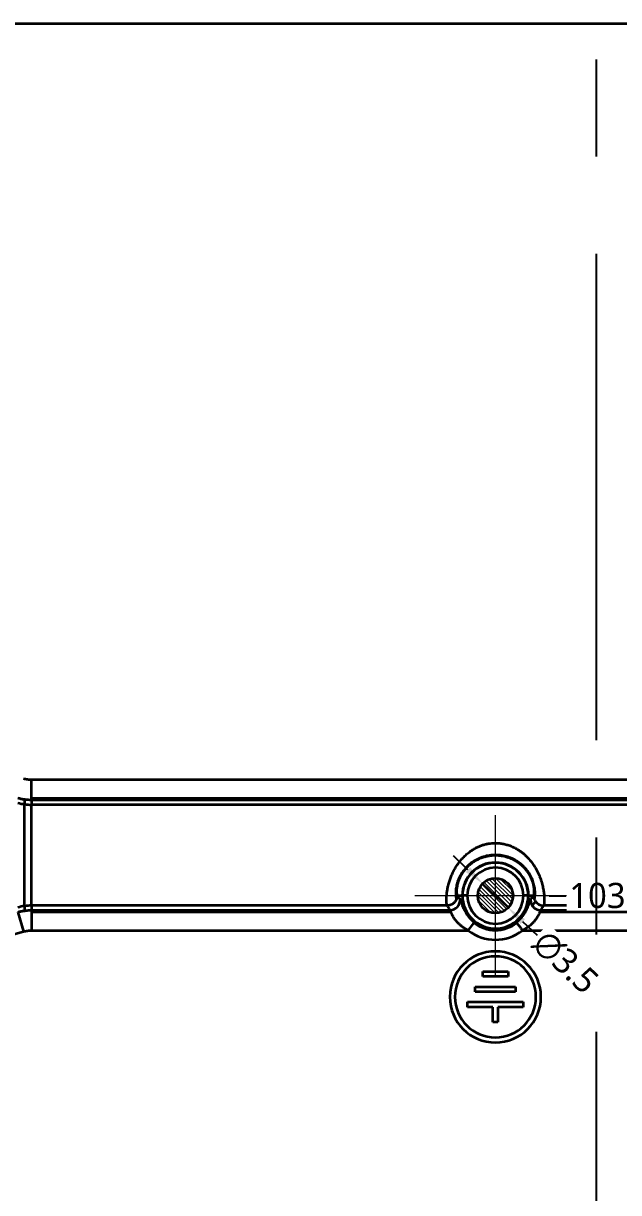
# Model space of a CAD drawing. Header units: millimetres. Extents: x 126 to 861, y 86 to 521.
# Drawn here: x 304 to 363.1, y 404.7 to 520.8 of the extents above; entities that cross this region are included whole.
import ezdxf

# ---------------------------------------------------------------- set-up
doc = ezdxf.new("R2010")
doc.units = ezdxf.units.MM
doc.linetypes.add('CENTER', pattern=[50.8, 31.75, -6.35, 6.35, -6.35])
doc.layers.add('1', color=7, linetype='Continuous', true_color=0xffffff)
doc.layers.add('10', color=7, linetype='Continuous', true_color=0xffffff)
doc.layers.add('dim', color=82, linetype='Continuous', lineweight=9)
doc.layers.add('insert', color=85, linetype='Continuous', lineweight=20)
doc.styles.add('Capful-A', font='')
doc.styles.get('Capful-A').set_extended_font_data('Microsoft YaHei')
doc.dimstyles.new('Capful-A-1.0', dxfattribs={"dimtxt": 2.5, "dimasz": 2.5, "dimexe": 1.5, "dimexo": 1, "dimgap": 1.5, "dimtad": 0, "dimdsep": 46, "dimtxsty": 'Capful-A', "dimcen": 0, "dimclrt": 2, "dimazin": 2, "dimtfac": 1, "dimtmove": 0, "dimatfit": 3, "dimfxl": 0, "dimtolj": 1, "dimtzin": 0, "dimarcsym": 0})

# ---------------------------------------------------------------- blocks, each defined once
blk = doc.blocks.new('insert_cir_3.5')
at = {"layer": 'insert', "lineweight": 18}
h = blk.add_hatch(dxfattribs=at)
h.set_pattern_fill('_ANSI31', color=123, scale=0.0875, angle=90)
h.set_pattern_definition([(135, (-303.41597, -621.93713), (-0.1964431, -0.1964431), [])])
h.paths.add_polyline_path([(-1.75, 0, 1), (1.75, 0, 1)])
at = {"layer": 'insert', "color": 1, "linetype": 'CENTER', "lineweight": 18, "ltscale": 0.07}
for p, q in [((0, -1.925), (0, 1.925)), ((-1.925, 0), (1.925, 0))]:
    blk.add_line(p, q, dxfattribs=at)
at = {"layer": 'insert', "lineweight": 18}
blk.add_circle((0, 0), 1.75, dxfattribs=at)
blk = doc.blocks.new('*D41')
at = {"layer": 'Defpoints', "color": 0, "transparency": 16777216}
for p in [(349.6, 435.41), (352.14, 433)]:
    blk.add_point(p, dxfattribs=at)
at = {"layer": 'dim', "color": 0, "lineweight": -2, "transparency": 16777216}
for p, q in [((348.15, 436.78), (346.7, 438.16)), ((349.6, 435.41), (352.14, 433)), ((355.05, 430.25), (353.59, 431.62))]:
    blk.add_line(p, q, dxfattribs=at)
at = {"layer": 'dim', "color": 0, "transparency": 16777216}
blk.add_solid([(348.38, 437.02), (347.92, 436.54), (349.6, 435.41)], dxfattribs=at)
at = {"layer": 'dim', "color": 2, "transparency": 16777216, "insert": (357.84, 427.6), "char_height": 2.5, "attachment_point": 5, "rotation": 316.5464, "style": 'Capful-A', "bg_fill": 3, "box_fill_scale": 1.1, "bg_fill_color": 256, "bg_fill_true_color": 13158600, "bg_fill_transparency": 0}
blk.add_mtext('\\A1;∅3.5', dxfattribs=at)
at = {"layer": 'dim', "color": 0, "transparency": 16777216}
blk.add_solid([(353.82, 431.87), (353.37, 431.38), (352.14, 433)], dxfattribs=at)
blk = doc.blocks.new('*D37')
at = {"layer": 'Defpoints', "color": 0, "transparency": 16777216}
for p in [(355.71, 434.2), (360.92, 330.78)]:
    blk.add_point(p, dxfattribs=at)
at = {"layer": 'dim', "color": 0, "lineweight": -2, "transparency": 16777216}
blk.add_line((356.21, 434.2), (357.85, 434.2), dxfattribs=at)
at = {"layer": 'dim', "color": 2, "transparency": 16777216, "insert": (363.3, 434.2), "char_height": 2.5, "attachment_point": 5, "style": 'Capful-A', "bg_fill": 3, "box_fill_scale": 1.1, "bg_fill_color": 256, "bg_fill_true_color": 13158600, "bg_fill_transparency": 0}
blk.add_mtext('\\A1;103.43', dxfattribs=at)
at = {"layer": 'Defpoints', "color": 0, "transparency": 16777216}
blk.add_point((357.85, 434.2), dxfattribs=at)
blk = doc.blocks.new('*D38')
at = {"layer": 'Defpoints', "color": 0, "transparency": 16777216}
for p in [(406.15, 434.2), (360.92, 330.78)]:
    blk.add_point(p, dxfattribs=at)
at = {"layer": 'dim', "color": 0, "lineweight": -2, "transparency": 16777216}
blk.add_line((406.65, 434.2), (413.4, 434.2), dxfattribs=at)
at = {"layer": 'dim', "color": 2, "transparency": 16777216, "insert": (418.85, 434.2), "char_height": 2.5, "attachment_point": 5, "style": 'Capful-A', "bg_fill": 3, "box_fill_scale": 1.1, "bg_fill_color": 256, "bg_fill_true_color": 13158600, "bg_fill_transparency": 0}
blk.add_mtext('\\A1;103.43', dxfattribs=at)
at = {"layer": 'Defpoints', "color": 0, "transparency": 16777216}
blk.add_point((413.4, 434.2), dxfattribs=at)
blk = doc.blocks.new('*D39')
at = {"layer": 'Defpoints', "color": 0, "transparency": 16777216}
for p in [(406.15, 434.2), (360.92, 330.78)]:
    blk.add_point(p, dxfattribs=at)
at = {"layer": 'dim', "color": 0, "lineweight": -2, "transparency": 16777216}
blk.add_line((406.15, 434.7), (406.15, 442.19), dxfattribs=at)
at = {"layer": 'dim', "color": 2, "transparency": 16777216, "insert": (406.15, 446.83), "char_height": 2.5, "attachment_point": 5, "rotation": 90, "style": 'Capful-A', "bg_fill": 3, "box_fill_scale": 1.1, "bg_fill_color": 256, "bg_fill_true_color": 13158600, "bg_fill_transparency": 0}
blk.add_mtext('\\A1;45.23', dxfattribs=at)
at = {"layer": 'Defpoints', "color": 0, "transparency": 16777216}
blk.add_point((406.15, 442.19), dxfattribs=at)

msp = doc.modelspace()

# ---------------------------------------------------------------- linework, layer by layer
at = {"layer": '1', "color": 1, "linetype": 'CENTER', "lineweight": 18}
for p, q in [((350.872, 426.203), (350.872, 442.203)), ((342.872, 434.203), (358.872, 434.203))]:
    msp.add_line(p, q, dxfattribs=at)
at = {"layer": '10', "color": 7, "linetype": 'Continuous', "lineweight": 35}
for p, q in [((182.25, 520.775), (539.594, 520.775)), ((417.014, 445.689), (304.83, 445.689)), ((304.83, 443.687), (304.83, 445.689)), ((304.14, 443.734), (304.14, 443.276)), ((417.014, 443.847), (304.83, 443.847)), ((417.014, 443.687), (304.83, 443.687)), ((304.83, 443.687), (304.83, 443.229)), ((304.14, 433.169), (304.14, 443.276)), ((417.014, 443.229), (304.83, 443.229)), ((304.83, 433.217), (304.83, 443.229)), ((347.079, 434.215), (347.088, 434.203)), ((347.088, 434.203), (347.581, 434.203)), ((348.083, 434.203), (347.581, 434.203)), ((354.163, 434.203), (353.662, 434.203)), ((354.163, 434.203), (354.656, 434.203)), ((304.14, 433.169), (304.14, 432.711)), ((304.83, 433.217), (304.83, 432.759)), ((346.087, 433.217), (304.83, 433.217)), ((400.229, 433.217), (355.662, 433.217)), ((303.475, 432.572), (304.017, 430.644)), ((304.83, 432.759), (304.83, 430.756)), ((304.83, 432.759), (346.372, 432.759)), ((304.83, 432.598), (346.451, 432.598)), ((355.291, 432.598), (400.366, 432.598)), ((355.373, 432.759), (400.324, 432.759)), ((300.321, 429.605), (304.017, 430.644)), ((304.83, 430.756), (348.172, 430.756)), ((353.572, 430.756), (401.236, 430.756)), ((349.616, 426.163), (349.616, 426.665)), ((349.616, 426.665), (352.128, 426.665)), ((352.128, 426.163), (349.616, 426.163)), ((352.128, 426.665), (352.128, 426.163)), ((348.862, 424.655), (348.862, 425.158)), ((348.862, 425.158), (352.882, 425.158)), ((352.882, 425.158), (352.882, 424.655)), ((348.108, 423.148), (348.108, 423.65)), ((348.108, 423.65), (353.636, 423.65)), ((352.882, 424.655), (348.862, 424.655)), ((353.636, 423.65), (353.636, 423.148)), ((350.621, 423.148), (348.108, 423.148)), ((350.621, 421.64), (350.621, 423.148)), ((353.636, 423.148), (351.123, 423.148)), ((351.123, 423.148), (351.123, 421.64)), ((351.123, 421.64), (350.621, 421.64))]:
    msp.add_line(p, q, dxfattribs=at)
at = {"layer": '10', "color": 2, "linetype": 'Continuous', "lineweight": 35}
msp.add_circle((350.872, 434.203), 1.75, dxfattribs=at)
at = {"layer": '10', "color": 7, "linetype": 'Continuous', "lineweight": 35}
for centre, radius, start, end in [((350.872, 434.203), 3.291, 0, 180), ((350.872, 434.203), 3.266, 0, 180), ((350.872, 434.203), 2.789, 0, 180), ((350.872, 434.203), 3.291, 180, 0), ((350.872, 434.203), 3.266, 180, 0), ((350.872, 434.203), 2.789, 180, 0), ((350.872, 434.203), 4.378, 231.92452, 308.07548), ((350.872, 434.203), 3.424, 231.92456, 308.07507), ((350.872, 434.203), 3.374, 231.92452, 308.07548), ((350.872, 424.153), 4.523, 0, 180), ((350.872, 424.153), 4.02, 0, 180), ((350.872, 424.153), 4.523, 180, 0), ((350.872, 424.153), 4.02, 180, 0)]:
    msp.add_arc(centre, radius, start, end, dxfattribs=at)
for centre, major_axis, ratio, start_param, end_param in [((304.83, 448.234), (5.025, 0), 0.9961947, 4.4393803, 4.712389), ((304.83, 428.211), (5.025, 0), 0.9961947, 1.5707963, 1.843805), ((346.372, 433.76), (0.823, 0.576), 0.9943443, 4.1041196, 5.7679002), ((350.872, 438.3), (0, 6.84), 0.8007313, 3.8740507, 3.9589647), ((348.172, 430.756), (0.62, 0.791), 0.0000012, 4.7123875, 6.2196065)]:
    msp.add_ellipse(centre, major_axis=major_axis, ratio=ratio, start_param=start_param, end_param=end_param, dxfattribs=at)
for points in [[(304.83, 445.689), (304.761, 445.689), (304.624, 445.694), (304.419, 445.715), (304.217, 445.75), (304.083, 445.782), (304.017, 445.801)], [(304.83, 443.687), (304.715, 443.687), (304.486, 443.694), (304.146, 443.73), (303.808, 443.788), (303.585, 443.842), (303.475, 443.873)], [(347.088, 434.203), (347.118, 434.163), (347.179, 434.085), (347.273, 433.971), (347.338, 433.895), (347.371, 433.858)], [(354.656, 434.203), (354.659, 434.207), (354.662, 434.211), (354.665, 434.215)], [(346.076, 433.217), (346.106, 433.165), (346.169, 433.063), (346.268, 432.91), (346.336, 432.809), (346.372, 432.759)], [(347.371, 433.858), (347.379, 433.849), (347.396, 433.817), (347.423, 433.739), (347.455, 433.638), (347.491, 433.52), (347.533, 433.388), (347.584, 433.244), (347.644, 433.087), (347.718, 432.917), (347.809, 432.73), (347.925, 432.523), (348.075, 432.293), (348.266, 432.045), (348.501, 431.792), (348.689, 431.627), (348.791, 431.546)], [(303.475, 432.572), (303.585, 432.603), (303.808, 432.658), (304.146, 432.716), (304.486, 432.751), (304.715, 432.759), (304.83, 432.759)], [(304.017, 430.644), (304.083, 430.663), (304.217, 430.695), (304.419, 430.73), (304.624, 430.752), (304.761, 430.756), (304.83, 430.756)]]:
    msp.add_open_spline(points, degree=3, dxfattribs=at)
for points, knots in [([(346.076, 433.217), (346.075, 433.218), (346.074, 433.22), (346.073, 433.223), (346.071, 433.227), (346.07, 433.231), (346.068, 433.235), (346.067, 433.239), (346.066, 433.244), (346.064, 433.249), (346.063, 433.253), (346.062, 433.258), (346.06, 433.263), (346.059, 433.269), (346.058, 433.274), (346.057, 433.28), (346.055, 433.285), (346.054, 433.291), (346.053, 433.297), (346.052, 433.303), (346.051, 433.309), (346.05, 433.316), (346.049, 433.322), (346.048, 433.329), (346.047, 433.335), (346.046, 433.342), (346.045, 433.348), (346.044, 433.355), (346.043, 433.362), (346.042, 433.369), (346.041, 433.375), (346.04, 433.382), (346.039, 433.389), (346.038, 433.396), (346.037, 433.403), (346.037, 433.41), (346.036, 433.417), (346.035, 433.424), (346.034, 433.431), (346.034, 433.438), (346.033, 433.445), (346.032, 433.452), (346.032, 433.459), (346.031, 433.466), (346.03, 433.473), (346.03, 433.48), (346.029, 433.487), (346.029, 433.494), (346.028, 433.501), (346.027, 433.507), (346.027, 433.514), (346.027, 433.521), (346.026, 433.527), (346.026, 433.534), (346.023, 433.57), (346.02, 433.639), (346.018, 433.749), (346.018, 433.863), (346.021, 433.98), (346.027, 434.113), (346.038, 434.263), (346.055, 434.432), (346.076, 434.603), (346.102, 434.768), (346.131, 434.928), (346.164, 435.083), (346.202, 435.241), (346.247, 435.415), (346.302, 435.604), (346.368, 435.807), (346.442, 436.01), (346.523, 436.212), (346.612, 436.413), (346.709, 436.612), (346.812, 436.808), (346.924, 437), (347.042, 437.189), (347.169, 437.373), (347.302, 437.553), (347.443, 437.728), (347.595, 437.901), (347.756, 438.07), (347.928, 438.235), (348.107, 438.39), (348.329, 438.566), (348.597, 438.752), (348.917, 438.938), (349.238, 439.091), (349.559, 439.213), (349.875, 439.306), (350.196, 439.374), (350.476, 439.409), (350.714, 439.424), (350.909, 439.427), (351.105, 439.42), (351.374, 439.398), (351.714, 439.344), (352.045, 439.257), (352.298, 439.17), (352.477, 439.1), (352.654, 439.021), (352.827, 438.935), (352.988, 438.845), (353.136, 438.755), (353.271, 438.667), (353.403, 438.574), (353.531, 438.477), (353.655, 438.375), (353.776, 438.27), (353.87, 438.181), (353.939, 438.114), (353.985, 438.068), (354.03, 438.023), (354.073, 437.978), (354.115, 437.934), (354.156, 437.89), (354.196, 437.846), (354.234, 437.803), (354.308, 437.718), (354.417, 437.586), (354.554, 437.403), (354.756, 437.11), (355, 436.697), (355.208, 436.252), (355.347, 435.892), (355.439, 435.615), (355.515, 435.353), (355.575, 435.106), (355.622, 434.875), (355.661, 434.647), (355.691, 434.424), (355.707, 434.255), (355.716, 434.132), (355.72, 434.048), (355.723, 433.961), (355.725, 433.874), (355.725, 433.787), (355.725, 433.701), (355.723, 433.617), (355.721, 433.561), (355.719, 433.529), (355.718, 433.519), (355.718, 433.509), (355.717, 433.498), (355.716, 433.487), (355.715, 433.475), (355.714, 433.464), (355.713, 433.452), (355.712, 433.439), (355.71, 433.427), (355.709, 433.414), (355.708, 433.402), (355.706, 433.389), (355.704, 433.376), (355.703, 433.364), (355.701, 433.351), (355.699, 433.338), (355.697, 433.326), (355.695, 433.314), (355.693, 433.302), (355.69, 433.29), (355.688, 433.279), (355.685, 433.268), (355.683, 433.258), (355.68, 433.248), (355.677, 433.239), (355.675, 433.231), (355.672, 433.223), (355.67, 433.219), (355.669, 433.217)], [0, 0, 0, 0, 0.0016038, 0.0031921, 0.004765, 0.0063223, 0.0078641, 0.0093905, 0.0109013, 0.0123967, 0.0138765, 0.0153409, 0.0167898, 0.0182232, 0.0196411, 0.0210435, 0.0224304, 0.0238018, 0.0251577, 0.0264981, 0.027823, 0.0291324, 0.0304264, 0.0317048, 0.0329678, 0.0342153, 0.0354472, 0.0366637, 0.0378647, 0.0390502, 0.0402202, 0.0413747, 0.0425137, 0.0436372, 0.0447452, 0.0458378, 0.0469148, 0.0479764, 0.0490225, 0.050053, 0.0510681, 0.0520677, 0.0530518, 0.0540204, 0.0549736, 0.0559112, 0.0568333, 0.05774, 0.0586312, 0.0595068, 0.060367, 0.0612117, 0.0620409, 0.0628547, 0.0636529, 0.0754618, 0.0866823, 0.0973157, 0.1073632, 0.1168263, 0.1292322, 0.1410746, 0.1523591, 0.1630919, 0.1722953, 0.1814092, 0.1904392, 0.1993909, 0.210409, 0.2212597, 0.231957, 0.2425157, 0.2529509, 0.2632785, 0.2735148, 0.2836766, 0.2937808, 0.303845, 0.3138868, 0.3239238, 0.3339738, 0.3446302, 0.3552137, 0.365747, 0.3762534, 0.3929487, 0.4093941, 0.4256931, 0.4405994, 0.4552772, 0.4698188, 0.4843194, 0.4929967, 0.5016834, 0.5104013, 0.519172, 0.5376642, 0.5562889, 0.5648939, 0.5734957, 0.5821112, 0.5907569, 0.5994493, 0.6066964, 0.6139059, 0.6210858, 0.6282443, 0.6353897, 0.6425302, 0.6496743, 0.6526069, 0.6554865, 0.6583134, 0.6610877, 0.6638099, 0.6664801, 0.6690986, 0.6716659, 0.6741822, 0.6842839, 0.6945386, 0.7049666, 0.7323267, 0.7598897, 0.7741703, 0.7888436, 0.8039452, 0.8170791, 0.8306867, 0.8447851, 0.8593897, 0.8745143, 0.8806386, 0.8872269, 0.8942801, 0.9017986, 0.909783, 0.9182337, 0.927151, 0.9365353, 0.9377144, 0.9389656, 0.9402888, 0.9416842, 0.9431516, 0.9446911, 0.9463027, 0.9479864, 0.9497423, 0.9515701, 0.9534701, 0.9554422, 0.9574864, 0.9596027, 0.9617911, 0.9640517, 0.9663843, 0.968789, 0.9712658, 0.9738147, 0.9764358, 0.9791289, 0.9818942, 0.9847315, 0.987641, 0.9906226, 0.9936763, 0.9968021, 1, 1, 1, 1]), ([(354.752, 433.816), (354.755, 433.835), (354.759, 433.854), (354.78, 433.976), (354.795, 434.09), (354.811, 434.335), (354.813, 434.466), (354.799, 434.749), (354.783, 434.901), (354.728, 435.216), (354.688, 435.38), (354.579, 435.716), (354.512, 435.884), (354.348, 436.219), (354.25, 436.386), (354.026, 436.709), (353.901, 436.862), (353.625, 437.152), (353.473, 437.289), (353.151, 437.536), (352.981, 437.647), (352.624, 437.842), (352.436, 437.927), (352.053, 438.066), (351.858, 438.121), (351.459, 438.2), (351.255, 438.225), (350.847, 438.243), (350.645, 438.236), (350.242, 438.193), (350.04, 438.156), (349.447, 437.999), (349.075, 437.838), (348.384, 437.401), (348.08, 437.135), (347.695, 436.678), (347.579, 436.515), (347.38, 436.188), (347.295, 436.021), (347.152, 435.683), (347.096, 435.514), (347.01, 435.188), (346.981, 435.029), (346.923, 434.571), (346.929, 434.302), (346.964, 433.979), (346.978, 433.894), (346.993, 433.816)], [0, 0, 0, 0, 0.0076984, 0.0076984, 0.0477079, 0.0477079, 0.0877175, 0.0877175, 0.1277271, 0.1277271, 0.1677366, 0.1677366, 0.2077462, 0.2077462, 0.2477557, 0.2477557, 0.2877653, 0.2877653, 0.3277749, 0.3277749, 0.3677844, 0.3677844, 0.407794, 0.407794, 0.4478036, 0.4478036, 0.4878131, 0.4878131, 0.5278227, 0.5278227, 0.5678323, 0.5678323, 0.6478514, 0.6478514, 0.7278705, 0.7278705, 0.7678801, 0.7678801, 0.8078897, 0.8078897, 0.8478992, 0.8478992, 0.8879088, 0.8879088, 0.9679279, 0.9679279, 1, 1, 1, 1]), ([(354.665, 434.215), (354.666, 434.216), (354.669, 434.22), (354.673, 434.227), (354.677, 434.234), (354.68, 434.243), (354.684, 434.252), (354.687, 434.263), (354.691, 434.274), (354.694, 434.286), (354.698, 434.3), (354.701, 434.314), (354.704, 434.33), (354.707, 434.346), (354.71, 434.363), (354.713, 434.382), (354.715, 434.401), (354.718, 434.421), (354.72, 434.443), (354.722, 434.465), (354.724, 434.488), (354.725, 434.513), (354.726, 434.538), (354.727, 434.565), (354.728, 434.592), (354.729, 434.62), (354.729, 434.65), (354.728, 434.68), (354.727, 434.711), (354.726, 434.743), (354.725, 434.777), (354.723, 434.811), (354.719, 434.857), (354.714, 434.914), (354.706, 434.985), (354.696, 435.059), (354.684, 435.134), (354.669, 435.212), (354.652, 435.292), (354.632, 435.375), (354.609, 435.459), (354.584, 435.545), (354.555, 435.633), (354.523, 435.722), (354.488, 435.813), (354.449, 435.906), (354.406, 435.999), (354.363, 436.088), (354.319, 436.171), (354.275, 436.25), (354.229, 436.329), (354.179, 436.409), (354.125, 436.49), (354.069, 436.571), (354.008, 436.653), (353.944, 436.735), (353.876, 436.817), (353.804, 436.898), (353.729, 436.98), (353.649, 437.06), (353.565, 437.14), (353.477, 437.219), (353.385, 437.297), (353.306, 437.359), (353.242, 437.407), (353.196, 437.441), (353.148, 437.474), (353.1, 437.507), (353.05, 437.54), (353, 437.572), (352.95, 437.603), (352.898, 437.634), (352.846, 437.665), (352.792, 437.694), (352.738, 437.723), (352.684, 437.751), (352.628, 437.779), (352.558, 437.812), (352.474, 437.85), (352.376, 437.891), (352.276, 437.93), (352.175, 437.966), (352.073, 437.999), (351.971, 438.03), (351.813, 438.072), (351.601, 438.119), (351.336, 438.158), (351.08, 438.179), (350.833, 438.184), (350.646, 438.177), (350.516, 438.166), (350.438, 438.159), (350.355, 438.149), (350.269, 438.137), (350.18, 438.122), (350.087, 438.105), (349.991, 438.085), (349.892, 438.061), (349.79, 438.034), (349.684, 438.003), (349.567, 437.966), (349.443, 437.921), (349.318, 437.871), (349.205, 437.821), (349.105, 437.773), (349.016, 437.728), (348.938, 437.687), (348.872, 437.649), (348.726, 437.563), (348.515, 437.423), (348.274, 437.228), (348.083, 437.05), (347.928, 436.888), (347.79, 436.724), (347.667, 436.561), (347.557, 436.398), (347.46, 436.236), (347.374, 436.075), (347.299, 435.916), (347.235, 435.76), (347.17, 435.578), (347.11, 435.373), (347.062, 435.155), (347.033, 434.954), (347.019, 434.795), (347.015, 434.671), (347.016, 434.577), (347.02, 434.492), (347.025, 434.439), (347.028, 434.409), (347.03, 434.399), (347.031, 434.389), (347.032, 434.379), (347.034, 434.37), (347.035, 434.36), (347.037, 434.351), (347.038, 434.343), (347.04, 434.334), (347.041, 434.326), (347.043, 434.318), (347.045, 434.31), (347.046, 434.303), (347.048, 434.296), (347.05, 434.289), (347.051, 434.282), (347.053, 434.276), (347.055, 434.27), (347.057, 434.264), (347.059, 434.258), (347.06, 434.253), (347.062, 434.248), (347.064, 434.243), (347.066, 434.239), (347.068, 434.235), (347.07, 434.231), (347.072, 434.227), (347.073, 434.223), (347.075, 434.22), (347.077, 434.217), (347.079, 434.216), (347.079, 434.215)], [0, 0, 0, 0, 0.0044131, 0.0088045, 0.013175, 0.0175254, 0.0218566, 0.0261695, 0.0304648, 0.0347437, 0.0390069, 0.0432554, 0.0474901, 0.0517121, 0.0559222, 0.0601215, 0.064311, 0.0684916, 0.0726645, 0.0768305, 0.0809909, 0.0851465, 0.0892985, 0.0934479, 0.0975957, 0.1017432, 0.1058912, 0.110041, 0.1141935, 0.1183499, 0.1225112, 0.1266785, 0.1308529, 0.1386769, 0.1463853, 0.1539871, 0.1614918, 0.1689091, 0.1762491, 0.1835223, 0.1907393, 0.1979112, 0.205049, 0.212164, 0.2192676, 0.2263711, 0.2334861, 0.2406237, 0.2464139, 0.2522692, 0.2581965, 0.2642024, 0.2702932, 0.2764752, 0.282754, 0.2891351, 0.2956239, 0.3022251, 0.3089437, 0.3157838, 0.3227497, 0.3298453, 0.3370743, 0.3444401, 0.3478849, 0.3513523, 0.3548425, 0.3583555, 0.3618916, 0.3654509, 0.3690333, 0.3726392, 0.3762685, 0.3799215, 0.3835981, 0.3872985, 0.3910228, 0.3947712, 0.4012039, 0.4076351, 0.4140648, 0.420493, 0.4269199, 0.4333453, 0.4397695, 0.4563929, 0.4724036, 0.4878063, 0.5026064, 0.5168096, 0.5213176, 0.5260558, 0.5310244, 0.5362236, 0.5416536, 0.5473147, 0.5532069, 0.5593306, 0.5656857, 0.5722726, 0.5790913, 0.5878952, 0.5959942, 0.6033881, 0.6100767, 0.6160597, 0.6213371, 0.6259087, 0.6297745, 0.6518266, 0.6713426, 0.6853918, 0.6989105, 0.7119349, 0.724506, 0.7366695, 0.748822, 0.7608732, 0.7728784, 0.7848936, 0.7969751, 0.8164288, 0.8361803, 0.8564283, 0.8773572, 0.8908445, 0.9044576, 0.9182355, 0.9322158, 0.9343938, 0.9365712, 0.9387481, 0.9409245, 0.9431007, 0.9452768, 0.9474529, 0.9496291, 0.9518056, 0.9539824, 0.9561597, 0.9583377, 0.9605164, 0.9626959, 0.9648765, 0.9670582, 0.9692411, 0.9714254, 0.9736112, 0.9757986, 0.9779877, 0.9801787, 0.9823716, 0.9845666, 0.9867639, 0.9889634, 0.9911654, 0.9933699, 0.9955771, 0.9977871, 1, 1, 1, 1]), ([(354.374, 433.858), (354.382, 433.867), (354.398, 433.885), (354.422, 433.913), (354.445, 433.94), (354.469, 433.968), (354.493, 433.997), (354.516, 434.025), (354.54, 434.054), (354.563, 434.083), (354.587, 434.113), (354.61, 434.142), (354.633, 434.172), (354.648, 434.192), (354.656, 434.203)], [0, 0, 0, 0, 0.0800395, 0.1606778, 0.2419149, 0.323751, 0.4061859, 0.4892197, 0.5728524, 0.6570841, 0.7419146, 0.8273441, 0.9133726, 1, 1, 1, 1]), ([(354.665, 434.215), (354.666, 434.158), (354.671, 434.1), (354.693, 433.98), (354.71, 433.919), (354.757, 433.799), (354.787, 433.74), (354.859, 433.626), (354.902, 433.572), (354.998, 433.473), (355.052, 433.428), (355.166, 433.351), (355.227, 433.319), (355.352, 433.267), (355.416, 433.248), (355.544, 433.223), (355.607, 433.217), (355.669, 433.217)], [0, 0, 0, 0, 0.125, 0.125, 0.25, 0.25, 0.375, 0.375, 0.5, 0.5, 0.625, 0.625, 0.75, 0.75, 0.875, 0.875, 1, 1, 1, 1]), ([(353.659, 432.285), (353.693, 432.333), (353.767, 432.442), (353.868, 432.609), (353.962, 432.783), (354.031, 432.928), (354.083, 433.047), (354.122, 433.142), (354.156, 433.233), (354.187, 433.32), (354.215, 433.402), (354.241, 433.479), (354.257, 433.53), (354.266, 433.56), (354.269, 433.571), (354.273, 433.582), (354.276, 433.593), (354.279, 433.603), (354.282, 433.614), (354.285, 433.624), (354.288, 433.633), (354.291, 433.643), (354.294, 433.653), (354.297, 433.662), (354.3, 433.671), (354.303, 433.68), (354.305, 433.688), (354.308, 433.697), (354.311, 433.705), (354.313, 433.713), (354.316, 433.721), (354.318, 433.729), (354.321, 433.736), (354.323, 433.743), (354.326, 433.75), (354.328, 433.757), (354.33, 433.764), (354.332, 433.77), (354.335, 433.777), (354.337, 433.783), (354.339, 433.788), (354.341, 433.794), (354.343, 433.8), (354.345, 433.805), (354.347, 433.81), (354.349, 433.815), (354.351, 433.819), (354.353, 433.824), (354.355, 433.828), (354.357, 433.832), (354.359, 433.835), (354.361, 433.839), (354.363, 433.842), (354.365, 433.846), (354.367, 433.848), (354.369, 433.851), (354.37, 433.854), (354.372, 433.856), (354.373, 433.857), (354.374, 433.858)], [0, 0, 0, 0, 0.0570502, 0.1282148, 0.199266, 0.2709704, 0.3161381, 0.3618607, 0.4083093, 0.4556469, 0.5040277, 0.5535958, 0.6044857, 0.6128325, 0.6211824, 0.6295357, 0.6378931, 0.6462552, 0.6546226, 0.6629957, 0.6713752, 0.6797616, 0.6881556, 0.6965576, 0.7049682, 0.713388, 0.7218176, 0.7302575, 0.7387082, 0.7471704, 0.7556446, 0.7641314, 0.7726312, 0.7811448, 0.7896725, 0.798215, 0.8067728, 0.8153464, 0.8239365, 0.8325435, 0.841168, 0.8498105, 0.8584716, 0.8671518, 0.8758516, 0.8845715, 0.8933121, 0.9020739, 0.9108575, 0.9196633, 0.9284918, 0.9373436, 0.9462192, 0.955119, 0.9640436, 0.9729936, 0.9819693, 0.9909713, 1, 1, 1, 1]), ([(355.373, 432.759), (355.38, 432.769), (355.394, 432.79), (355.416, 432.821), (355.437, 432.852), (355.459, 432.884), (355.48, 432.916), (355.501, 432.949), (355.523, 432.981), (355.544, 433.014), (355.565, 433.047), (355.586, 433.081), (355.607, 433.114), (355.628, 433.148), (355.648, 433.182), (355.662, 433.205), (355.669, 433.217)], [0, 0, 0, 0, 0.0677043, 0.1359815, 0.2048318, 0.2742549, 0.3442511, 0.4148202, 0.4859623, 0.5576773, 0.6299653, 0.7028263, 0.7762603, 0.8502672, 0.9248471, 1, 1, 1, 1]), ([(348.172, 430.756), (348.162, 430.761), (348.143, 430.772), (348.113, 430.787), (348.084, 430.803), (348.055, 430.819), (348.027, 430.836), (347.998, 430.852), (347.97, 430.868), (347.942, 430.885), (347.915, 430.901), (347.887, 430.918), (347.86, 430.935), (347.833, 430.952), (347.806, 430.969), (347.78, 430.987), (347.754, 431.004), (347.728, 431.022), (347.702, 431.039), (347.677, 431.057), (347.619, 431.098), (347.532, 431.163), (347.418, 431.254), (347.311, 431.347), (347.195, 431.456), (347.073, 431.582), (346.949, 431.726), (346.84, 431.87), (346.741, 432.016), (346.655, 432.162), (346.595, 432.277), (346.554, 432.362), (346.528, 432.42), (346.503, 432.476), (346.486, 432.517), (346.475, 432.544), (346.469, 432.558), (346.463, 432.573), (346.457, 432.587), (346.451, 432.601), (346.445, 432.614), (346.44, 432.628), (346.434, 432.641), (346.429, 432.654), (346.424, 432.666), (346.418, 432.677), (346.413, 432.689), (346.408, 432.699), (346.403, 432.709), (346.399, 432.719), (346.394, 432.727), (346.389, 432.735), (346.385, 432.743), (346.38, 432.749), (346.376, 432.754), (346.373, 432.757), (346.372, 432.759)], [0, 0, 0, 0, 0.0090979, 0.0181546, 0.0271706, 0.0361463, 0.0450823, 0.053979, 0.0628369, 0.0716565, 0.0804383, 0.0891827, 0.0978904, 0.1065618, 0.1151974, 0.1237977, 0.1323634, 0.140895, 0.1493929, 0.1578578, 0.1662902, 0.207127, 0.2470654, 0.286181, 0.3245543, 0.3803429, 0.4352666, 0.4896433, 0.5438005, 0.6022468, 0.6627062, 0.6899177, 0.7180774, 0.7472082, 0.7773308, 0.7860995, 0.7950496, 0.8041816, 0.8134959, 0.8229927, 0.8326725, 0.8425355, 0.8525821, 0.8628124, 0.8732269, 0.8838257, 0.8946091, 0.9055772, 0.9167305, 0.9280689, 0.9395928, 0.9513023, 0.9631976, 0.9752789, 0.9875463, 1, 1, 1, 1]), ([(352.953, 431.546), (352.967, 431.557), (352.994, 431.579), (353.034, 431.612), (353.073, 431.645), (353.112, 431.678), (353.149, 431.711), (353.185, 431.745), (353.221, 431.779), (353.256, 431.812), (353.289, 431.846), (353.322, 431.88), (353.354, 431.914), (353.386, 431.947), (353.416, 431.981), (353.446, 432.015), (353.474, 432.048), (353.502, 432.082), (353.53, 432.115), (353.556, 432.148), (353.582, 432.181), (353.607, 432.214), (353.633, 432.249), (353.65, 432.272), (353.659, 432.285)], [0, 0, 0, 0, 0.0503367, 0.1001146, 0.1493419, 0.1980274, 0.24618, 0.2938087, 0.3409231, 0.3875327, 0.4336477, 0.4792783, 0.5244352, 0.5691291, 0.6133713, 0.6571734, 0.7005471, 0.7435048, 0.7860588, 0.8282221, 0.8700077, 0.9114293, 0.9525006, 1, 1, 1, 1]), ([(355.373, 432.759), (355.372, 432.758), (355.371, 432.757), (355.369, 432.754), (355.367, 432.752), (355.365, 432.75), (355.363, 432.747), (355.361, 432.744), (355.359, 432.741), (355.356, 432.738), (355.354, 432.734), (355.352, 432.73), (355.35, 432.727), (355.348, 432.723), (355.346, 432.719), (355.343, 432.714), (355.341, 432.71), (355.339, 432.706), (355.337, 432.701), (355.334, 432.696), (355.332, 432.691), (355.33, 432.686), (355.328, 432.681), (355.325, 432.676), (355.323, 432.671), (355.32, 432.665), (355.318, 432.66), (355.316, 432.654), (355.313, 432.648), (355.311, 432.643), (355.308, 432.637), (355.306, 432.631), (355.303, 432.625), (355.301, 432.619), (355.298, 432.613), (355.296, 432.606), (355.293, 432.6), (355.291, 432.594), (355.288, 432.587), (355.285, 432.581), (355.283, 432.575), (355.28, 432.568), (355.277, 432.562), (355.275, 432.555), (355.272, 432.548), (355.269, 432.542), (355.266, 432.535), (355.253, 432.502), (355.225, 432.439), (355.179, 432.338), (355.126, 432.231), (355.066, 432.122), (355.009, 432.027), (354.957, 431.948), (354.914, 431.885), (354.868, 431.822), (354.82, 431.759), (354.769, 431.696), (354.706, 431.622), (354.628, 431.537), (354.534, 431.441), (354.432, 431.346), (354.347, 431.272), (354.28, 431.217), (354.236, 431.182), (354.191, 431.147), (354.145, 431.112), (354.097, 431.078), (354.049, 431.044), (354, 431.01), (353.95, 430.977), (353.899, 430.944), (353.847, 430.912), (353.794, 430.88), (353.74, 430.848), (353.685, 430.817), (353.629, 430.786), (353.591, 430.766), (353.572, 430.756)], [0, 0, 0, 0, 0.0057754, 0.0115091, 0.017201, 0.0228512, 0.0284597, 0.0340265, 0.0395516, 0.045035, 0.0504768, 0.0558769, 0.0612354, 0.0665523, 0.0718276, 0.0770614, 0.0822536, 0.0874042, 0.0925133, 0.097581, 0.1026071, 0.1075918, 0.1125351, 0.1174369, 0.1222974, 0.1271164, 0.1318942, 0.1366306, 0.1413257, 0.1459795, 0.1505921, 0.1551634, 0.1596935, 0.1641825, 0.1686303, 0.1730371, 0.1774027, 0.1817273, 0.1860108, 0.1902534, 0.194455, 0.1986157, 0.2027355, 0.2068145, 0.2108527, 0.21485, 0.2188067, 0.2227227, 0.2734475, 0.3220514, 0.3686503, 0.4133755, 0.4563757, 0.4805479, 0.5046022, 0.5285662, 0.552468, 0.5763355, 0.6001972, 0.637375, 0.6752978, 0.7140569, 0.7537377, 0.7691829, 0.7847489, 0.8004402, 0.8162612, 0.8322161, 0.8483091, 0.8645444, 0.8809259, 0.8974574, 0.9141426, 0.9309853, 0.947989, 0.9651571, 0.982493, 1, 1, 1, 1]), ([(352.953, 431.546), (352.955, 431.544), (352.96, 431.537), (352.979, 431.513), (352.992, 431.497), (353.026, 431.453), (353.047, 431.426), (353.096, 431.364), (353.123, 431.329), (353.184, 431.251), (353.217, 431.209), (353.286, 431.121), (353.322, 431.075), (353.395, 430.983), (353.431, 430.936), (353.503, 430.845), (353.538, 430.8), (353.572, 430.756)], [0, 0, 0, 0, 0.125, 0.125, 0.25, 0.25, 0.375, 0.375, 0.5, 0.5, 0.625, 0.625, 0.75, 0.75, 0.875, 0.875, 1, 1, 1, 1])]:
    msp.add_open_spline(points, degree=3, knots=knots, dxfattribs=at)
for points, weights in [([(347.079, 434.215), (347.075, 433.637), (346.665, 433.219), (346.076, 433.217)], [1.19511455312, 0.952313674737, 0.93611916272, 1.14653101707]), ([(354.374, 433.858), (354.315, 433.23), (354.741, 432.762), (355.373, 432.759)], [1.19511447188, 0.934961784398, 0.934961842708, 1.19511464681])]:
    msp.add_rational_spline(points, weights, degree=3, dxfattribs=at)

# ---------------------------------------------------------------- block references
at = {"layer": 'insert', "lineweight": 18}
msp.add_blockref('insert_cir_3.5', (350.872, 434.203), dxfattribs=at)

# ---------------------------------------------------------------- next in the draw order: dimensions: what is measured, and where the dimension line sits
at = {"layer": 'dim'}
dim = msp.add_diameter_dim_2p(p1=(349.602, 435.406), p2=(352.143, 432.999), dimstyle='Capful-A-1.0', override={"dimasz": 2, "dimexe": 0.49975, "dimexo": 0.49975, "dimgap": 0.49975}, dxfattribs=at)
dim.commit()
dim.dimension.update_dxf_attribs({"geometry": '*D41', "text_midpoint": (357.84, 427.601)})

# ---------------------------------------------------------------- next in the draw order: dimensions: what is measured, and where the dimension line sits
dim = msp.add_ordinate_dim(feature_location=(355.713, 434.203), offset=(2.136, 0), dtype=0, origin=(360.922, 330.775), dimstyle='Capful-A-1.0', override={"dimasz": 2, "dimexe": 0.49975, "dimexo": 0.49975, "dimgap": 0.49975}, dxfattribs=at)
dim.commit()
dim.dimension.update_dxf_attribs({"geometry": '*D37', "text_midpoint": (363.298, 434.203)})

# ---------------------------------------------------------------- next in the draw order: dimensions: what is measured, and where the dimension line sits
dim = msp.add_ordinate_dim(feature_location=(406.147, 434.203), offset=(7.254, 0), dtype=0, origin=(360.922, 330.775), dimstyle='Capful-A-1.0', override={"dimasz": 2, "dimexe": 0.49975, "dimexo": 0.49975, "dimgap": 0.49975}, dxfattribs=at)
dim.commit()
dim.dimension.update_dxf_attribs({"geometry": '*D38', "text_midpoint": (418.851, 434.203)})

# ---------------------------------------------------------------- next in the draw order: dimensions: what is measured, and where the dimension line sits
dim = msp.add_ordinate_dim(feature_location=(406.14721, 434.20266), offset=(0, 7.99001), dtype=1, origin=(360.9222, 330.77504), dimstyle='Capful-A-1.0', override={"dimasz": 2, "dimexe": 0.49975, "dimexo": 0.49975, "dimgap": 0.49975}, dxfattribs=at)
dim.commit()
dim.dimension.update_dxf_attribs({"geometry": '*D39', "text_midpoint": (406.14721, 446.83057)})

# ---------------------------------------------------------------- next in the draw order: linework, layer by layer
at = {"layer": '10', "color": 1, "linetype": 'CENTER', "ltscale": 1.52}
msp.add_line((360.922, 140.775), (360.922, 520.775), dxfattribs=at)

doc.saveas('drawing.dxf')
